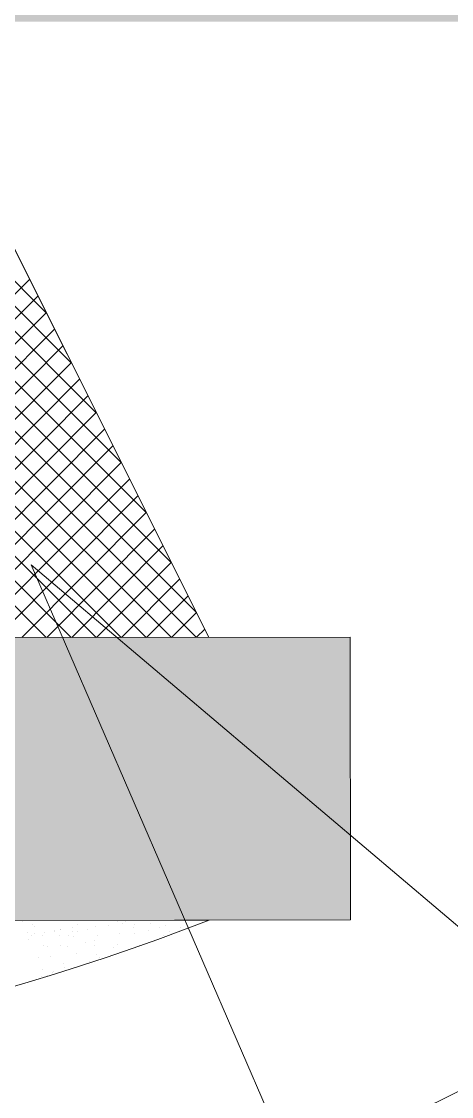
# Model space of a CAD drawing. Header units: inches. Extents: x 57 to 426, y 91 to 658.
# Drawn here: x 345.73 to 350.36, y 472.37 to 483.92 of the extents above; entities that cross this region are included whole.
import ezdxf

# ---------------------------------------------------------------- set-up
doc = ezdxf.new("R2010")
doc.units = ezdxf.units.IN
doc.header["$MEASUREMENT"] = 0
doc.layers.add('dim', color=5, linetype='Continuous')
doc.layers.add('FURN', color=144, linetype='Continuous', lineweight=18)
doc.layers.add('FURNTIURE', color=7, linetype='Continuous', lineweight=5)

# ---------------------------------------------------------------- blocks, each defined once
blk = doc.blocks.new("50'X96'-G59")
at = {"layer": 'FURNTIURE', "color": 7, "linetype": 'Continuous'}
for p, q in [((1346.171, 894.474), (1358.17, 882.475)), ((1358.701, 882.475), (1346.701, 894.474)), ((1347.232, 894.474), (1359.231, 882.475)), ((1359.761, 882.475), (1347.762, 894.474)), ((1348.292, 894.474), (1360.292, 882.475)), ((1360.822, 882.475), (1348.823, 894.474)), ((1349.353, 894.474), (1361.352, 882.475)), ((1361.361, 882.997), (1349.883, 894.474)), ((1350.414, 894.474), (1360.83, 884.057)), ((1360.3, 885.118), (1350.944, 894.474)), ((1351.474, 894.474), (1359.77, 886.179)), ((1359.239, 887.239), (1352.005, 894.474)), ((1352.535, 894.474), (1358.709, 888.3)), ((1358.178, 889.362), (1353.065, 894.474)), ((1350.225, 882.474), (1357.822, 890.071)), ((1357.999, 889.718), (1350.755, 882.474)), ((1351.285, 882.474), (1358.176, 889.364)), ((1358.353, 889.011), (1351.816, 882.474)), ((1352.346, 882.474), (1358.53, 888.657)), ((1358.706, 888.303), (1352.876, 882.474)), ((1353.407, 882.474), (1358.883, 887.95)), ((1359.06, 887.597), (1353.937, 882.474)), ((1354.467, 882.474), (1359.236, 887.242)), ((1359.413, 886.889), (1354.998, 882.474)), ((1355.528, 882.474), (1359.59, 886.536)), ((1359.767, 886.182), (1356.058, 882.474)), ((1356.589, 882.474), (1359.944, 885.829)), ((1360.121, 885.475), (1357.119, 882.474)), ((1357.649, 882.474), (1360.297, 885.121)), ((1360.474, 884.768), (1358.18, 882.474)), ((1358.71, 882.474), (1360.651, 884.415)), ((1360.827, 884.061), (1359.24, 882.474)), ((1359.771, 882.474), (1361.004, 883.707)), ((1361.181, 883.354), (1360.301, 882.474)), ((1360.831, 882.474), (1361.358, 883)), ((1361.535, 882.647), (1361.362, 882.474))]:
    blk.add_line(p, q, dxfattribs=at)
blk = doc.blocks.new("50'X96'-G60")
at = {"layer": 'FURNTIURE', "color": 3, "linetype": 'Continuous'}
for p, q in [((1359.479, 876.355), (1359.479, 876.355)), ((1359.787, 876.409), (1359.787, 876.409)), ((1359.839, 876.457), (1359.839, 876.457)), ((1360.697, 876.359), (1360.697, 876.359)), ((1361.021, 876.324), (1361.021, 876.324)), ((1357.913, 876.192), (1357.913, 876.192)), ((1358.08, 876.162), (1358.08, 876.162)), ((1358.327, 876.265), (1358.327, 876.265)), ((1358.344, 876.247), (1358.344, 876.247)), ((1358.836, 876.24), (1358.836, 876.24)), ((1360.039, 876.197), (1360.039, 876.197)), ((1360.326, 876.266), (1360.326, 876.266)), ((1358.196, 875.926), (1358.196, 875.926)), ((1358.46, 875.94), (1358.46, 875.94)), ((1358.614, 875.925), (1358.614, 875.925)), ((1359.18, 875.94), (1359.18, 875.94)), ((1360.14, 875.94), (1360.14, 875.94)), ((1357.992, 875.687), (1357.992, 875.687)), ((1359.236, 875.742), (1359.236, 875.742)), ((1359.295, 875.692), (1359.295, 875.692)), ((1358.092, 875.426), (1358.092, 875.426)), ((1358.537, 875.564), (1358.537, 875.564)), ((1358.285, 875.361), (1358.285, 875.361))]:
    blk.add_line(p, q, dxfattribs=at)
blk = doc.blocks.new("50'X96'-G61")
at = {"layer": 'FURNTIURE', "color": 1, "linetype": 'Continuous'}
for p, q in [((1359.479, 876.355), (1359.479, 876.355)), ((1359.787, 876.409), (1359.787, 876.409)), ((1359.839, 876.457), (1359.839, 876.457)), ((1360.697, 876.359), (1360.697, 876.359)), ((1361.021, 876.324), (1361.021, 876.324)), ((1357.913, 876.192), (1357.913, 876.192)), ((1358.08, 876.162), (1358.08, 876.162)), ((1358.327, 876.265), (1358.327, 876.265)), ((1358.344, 876.247), (1358.344, 876.247)), ((1358.836, 876.24), (1358.836, 876.24)), ((1360.039, 876.197), (1360.039, 876.197)), ((1360.326, 876.266), (1360.326, 876.266)), ((1358.196, 875.926), (1358.196, 875.926)), ((1358.46, 875.94), (1358.46, 875.94)), ((1358.614, 875.925), (1358.614, 875.925)), ((1359.18, 875.94), (1359.18, 875.94)), ((1360.14, 875.94), (1360.14, 875.94)), ((1357.992, 875.687), (1357.992, 875.687)), ((1359.236, 875.742), (1359.236, 875.742)), ((1359.295, 875.692), (1359.295, 875.692)), ((1358.092, 875.426), (1358.092, 875.426)), ((1358.537, 875.564), (1358.537, 875.564)), ((1358.285, 875.361), (1358.285, 875.361))]:
    blk.add_line(p, q, dxfattribs=at)
blk = doc.blocks.new("50'X96'-G62")
at = {"layer": 'FURNTIURE', "color": 3, "linetype": 'Continuous'}
for p, q in [((1357.661, 876.441), (1357.661, 876.441)), ((1357.877, 876.382), (1357.877, 876.382)), ((1357.914, 876.337), (1357.914, 876.337)), ((1358.719, 876.318), (1358.719, 876.318)), ((1358.817, 876.391), (1358.817, 876.391)), ((1359.671, 876.45), (1359.671, 876.45)), ((1360.011, 876.314), (1360.011, 876.314)), ((1360.033, 876.374), (1360.033, 876.374)), ((1360.38, 876.407), (1360.38, 876.407)), ((1360.561, 876.313), (1360.561, 876.313)), ((1357.783, 876.073), (1357.783, 876.073)), ((1357.85, 876.15), (1357.85, 876.15)), ((1358.124, 876.215), (1358.124, 876.215)), ((1358.45, 876.15), (1358.45, 876.15)), ((1358.468, 876.276), (1358.468, 876.276)), ((1358.472, 876.28), (1358.472, 876.28)), ((1358.636, 876.148), (1358.636, 876.148)), ((1358.724, 876.238), (1358.724, 876.238)), ((1359.034, 876.271), (1359.034, 876.271)), ((1359.25, 876.15), (1359.25, 876.15)), ((1359.717, 876.186), (1359.717, 876.186)), ((1360.65, 876.15), (1360.65, 876.15)), ((1360.776, 876.225), (1360.776, 876.225)), ((1358.994, 876.008), (1358.994, 876.008)), ((1359.178, 876.053), (1359.178, 876.053)), ((1359.683, 875.967), (1359.683, 875.967)), ((1358.801, 875.778), (1358.801, 875.778)), ((1358.316, 875.394), (1358.316, 875.394)), ((1358.551, 875.481), (1358.551, 875.481)), ((1359.086, 875.609), (1359.086, 875.609)), ((1358.068, 875.294), (1358.068, 875.294)), ((1358.18, 875.298), (1358.18, 875.298))]:
    blk.add_line(p, q, dxfattribs=at)
blk = doc.blocks.new("50'X96'-G63")
at = {"layer": 'FURNTIURE', "color": 5, "linetype": 'Continuous'}
for p, q in [((1359.21, 876.334), (1359.21, 876.334)), ((1361.372, 876.469), (1361.372, 876.469)), ((1357.762, 876.22), (1357.762, 876.22)), ((1358.745, 876.122), (1358.745, 876.122)), ((1358.099, 875.95), (1358.099, 875.95)), ((1359.591, 875.894), (1359.591, 875.894)), ((1358.255, 875.712), (1358.255, 875.712))]:
    blk.add_line(p, q, dxfattribs=at)
blk = doc.blocks.new("50'X96'-G58")
at = {"layer": 'FURNTIURE', "color": 7, "linetype": 'Continuous'}
for p, q in [((1355.622, 894.474), (1361.622, 882.474)), ((1357.85, 884.015), (1365.33, 866.699)), ((1357.85, 884.015), (1374.039, 870.286)), ((1364.622, 882.474), (1322.622, 882.474)), ((1364.622, 882.474), (1364.622, 876.474)), ((1364.622, 876.474), (1322.622, 876.474)), ((1364.622, 876.474), (1361.622, 876.474))]:
    blk.add_line(p, q, dxfattribs=at)
blk.add_lwpolyline([(1355.622, 894.474), (1331.622, 894.474), (1325.622, 882.474), (1361.622, 882.474)], close=True, dxfattribs=at)
at = {"layer": 'FURNTIURE', "color": 3, "linetype": 'Continuous'}
blk.add_lwpolyline([(1361.622, 876.474), (1325.622, 876.474, 0.186714)], format="xyb", close=True, dxfattribs=at)
blk.add_lwpolyline([(1361.622, 876.474), (1325.622, 876.474, 0.186714)], format="xyb", close=True, dxfattribs=at)
at = {"layer": 'FURNTIURE', "color": 1, "linetype": 'Continuous'}
blk.add_lwpolyline([(1361.622, 876.474), (1325.622, 876.474, 0.186714)], format="xyb", close=True, dxfattribs=at)
at = {"layer": 'FURNTIURE', "color": 5, "linetype": 'Continuous'}
blk.add_lwpolyline([(1361.622, 876.474), (1325.622, 876.474, 0.186714)], format="xyb", close=True, dxfattribs=at)
at = {"layer": 'FURNTIURE', "color": 7, "linetype": 'Continuous'}
blk.add_arc((1343.622, 922.996), 49.882, 248.8477, 291.1523, dxfattribs=at)
at = {"layer": 'FURNTIURE', "color": 253, "linetype": 'Continuous'}
for points in [[(1364.622, 882.474), (1322.622, 882.474), (1325.622, 876.474)], [(1364.622, 882.474), (1325.622, 876.474), (1364.622, 876.474)]]:
    blk.add_solid(points, dxfattribs=at)
at = {"layer": 'FURNTIURE'}
for name in ["50'X96'-G59", "50'X96'-G62", "50'X96'-G60", "50'X96'-G61", "50'X96'-G63"]:
    blk.add_blockref(name, (0, 0), dxfattribs=at)
blk = doc.blocks.new("50'X96'-G57")
blk.add_blockref("50'X96'-G58", (0, 0))
blk = doc.blocks.new('A$C2B627B83')
at = {"layer": 'FURNTIURE', "color": 7, "linetype": 'Continuous'}
blk.add_arc((-17.913, 28.568), 38.971, 324.808, 35.3368, dxfattribs=at)
at = {"xscale": 0.7499999999999897, "yscale": 0.7499999999999897, "zscale": 0.7499999999999897, "rotation": 90.0724086965355}
blk.add_blockref("50'X96'-G57", (672.942, -978.51), dxfattribs=at)

msp = doc.modelspace()

# ---------------------------------------------------------------- hatches: boundary and pattern name
at = {"layer": 'dim'}
h = msp.add_hatch(color=38, dxfattribs=at)
h.paths.add_polyline_path([(57.217, 108.978), (75.217, 108.978), (75.217, 122.478), (66.217, 122.478), (66.217, 303.915), (135.217, 303.915), (135.217, 312.915), (135.172, 312.915), (66.217, 312.915), (66.217, 408.915), (178.717, 408.915), (178.717, 422.415), (174.217, 422.415), (174.217, 417.915), (66.217, 417.915), (66.217, 573.915), (174.217, 573.915), (174.217, 549.915), (178.717, 549.915), (178.717, 573.915), (178.717, 582.915), (66.217, 582.915), (66.217, 648.915), (196.717, 648.915), (196.717, 620.415), (201.217, 620.415), (201.217, 648.915), (417.217, 648.915), (417.217, 492.915), (307.717, 492.915), (307.717, 483.915), (417.217, 483.915), (417.217, 327.915), (387.217, 327.915), (387.217, 318.915), (417.217, 318.915), (417.217, 174.978), (326.327, 174.978), (326.327, 165.978), (340.717, 165.978), (340.717, 161.478), (345.217, 161.478), (345.217, 170.478), (417.217, 170.478), (417.217, 113.478), (345.217, 113.478), (345.217, 134.478), (340.717, 134.478), (340.717, 108.978), (426.217, 108.978), (426.217, 373.817), (426.217, 657.915), (57.217, 657.915)])
h.paths.add_polyline_path([(219.217, 573.915), (219.217, 582.915), (201.217, 582.915), (201.217, 587.415), (196.717, 587.415), (196.717, 582.915), (196.717, 573.915)], flags=17)
h.paths.add_polyline_path([(252.217, 573.915), (252.217, 569.415), (261.217, 569.415), (261.217, 582.915), (237.217, 582.915), (237.217, 573.915)], flags=17)
h.paths.add_polyline_path([(265.717, 483.915), (265.717, 492.915), (261.217, 492.915), (261.217, 497.415), (252.217, 497.415), (252.217, 492.915), (247.717, 492.915), (247.717, 483.915)], flags=17)
h.paths.add_polyline_path([(187.717, 312.915), (177.217, 312.915), (177.217, 303.915), (187.717, 303.915)], flags=17)
h.paths.add_polyline_path([(255.217, 318.915), (270.217, 318.915), (270.217, 327.915), (246.217, 327.915), (246.217, 312.915), (241.717, 312.915), (241.717, 303.915), (246.217, 303.915), (246.217, 299.415), (255.217, 299.415)], flags=17)
h.paths.add_polyline_path([(255.217, 257.415), (246.217, 257.415), (246.217, 165.978), (260.442, 165.978), (260.442, 174.978), (255.217, 174.978)], flags=17)
h.paths.add_polyline_path([(243.217, 122.478), (243.217, 108.978), (261.217, 108.978), (261.217, 122.478)], flags=17)

# ---------------------------------------------------------------- block references
at = {"layer": 'FURN', "ltscale": 15, "xscale": 0.6749999999956345, "yscale": 0.6749999999992724, "zscale": 0.675, "rotation": 270}
msp.add_blockref('A$C2B627B83', (319.485, 483.915), dxfattribs=at)

doc.saveas('drawing.dxf')
